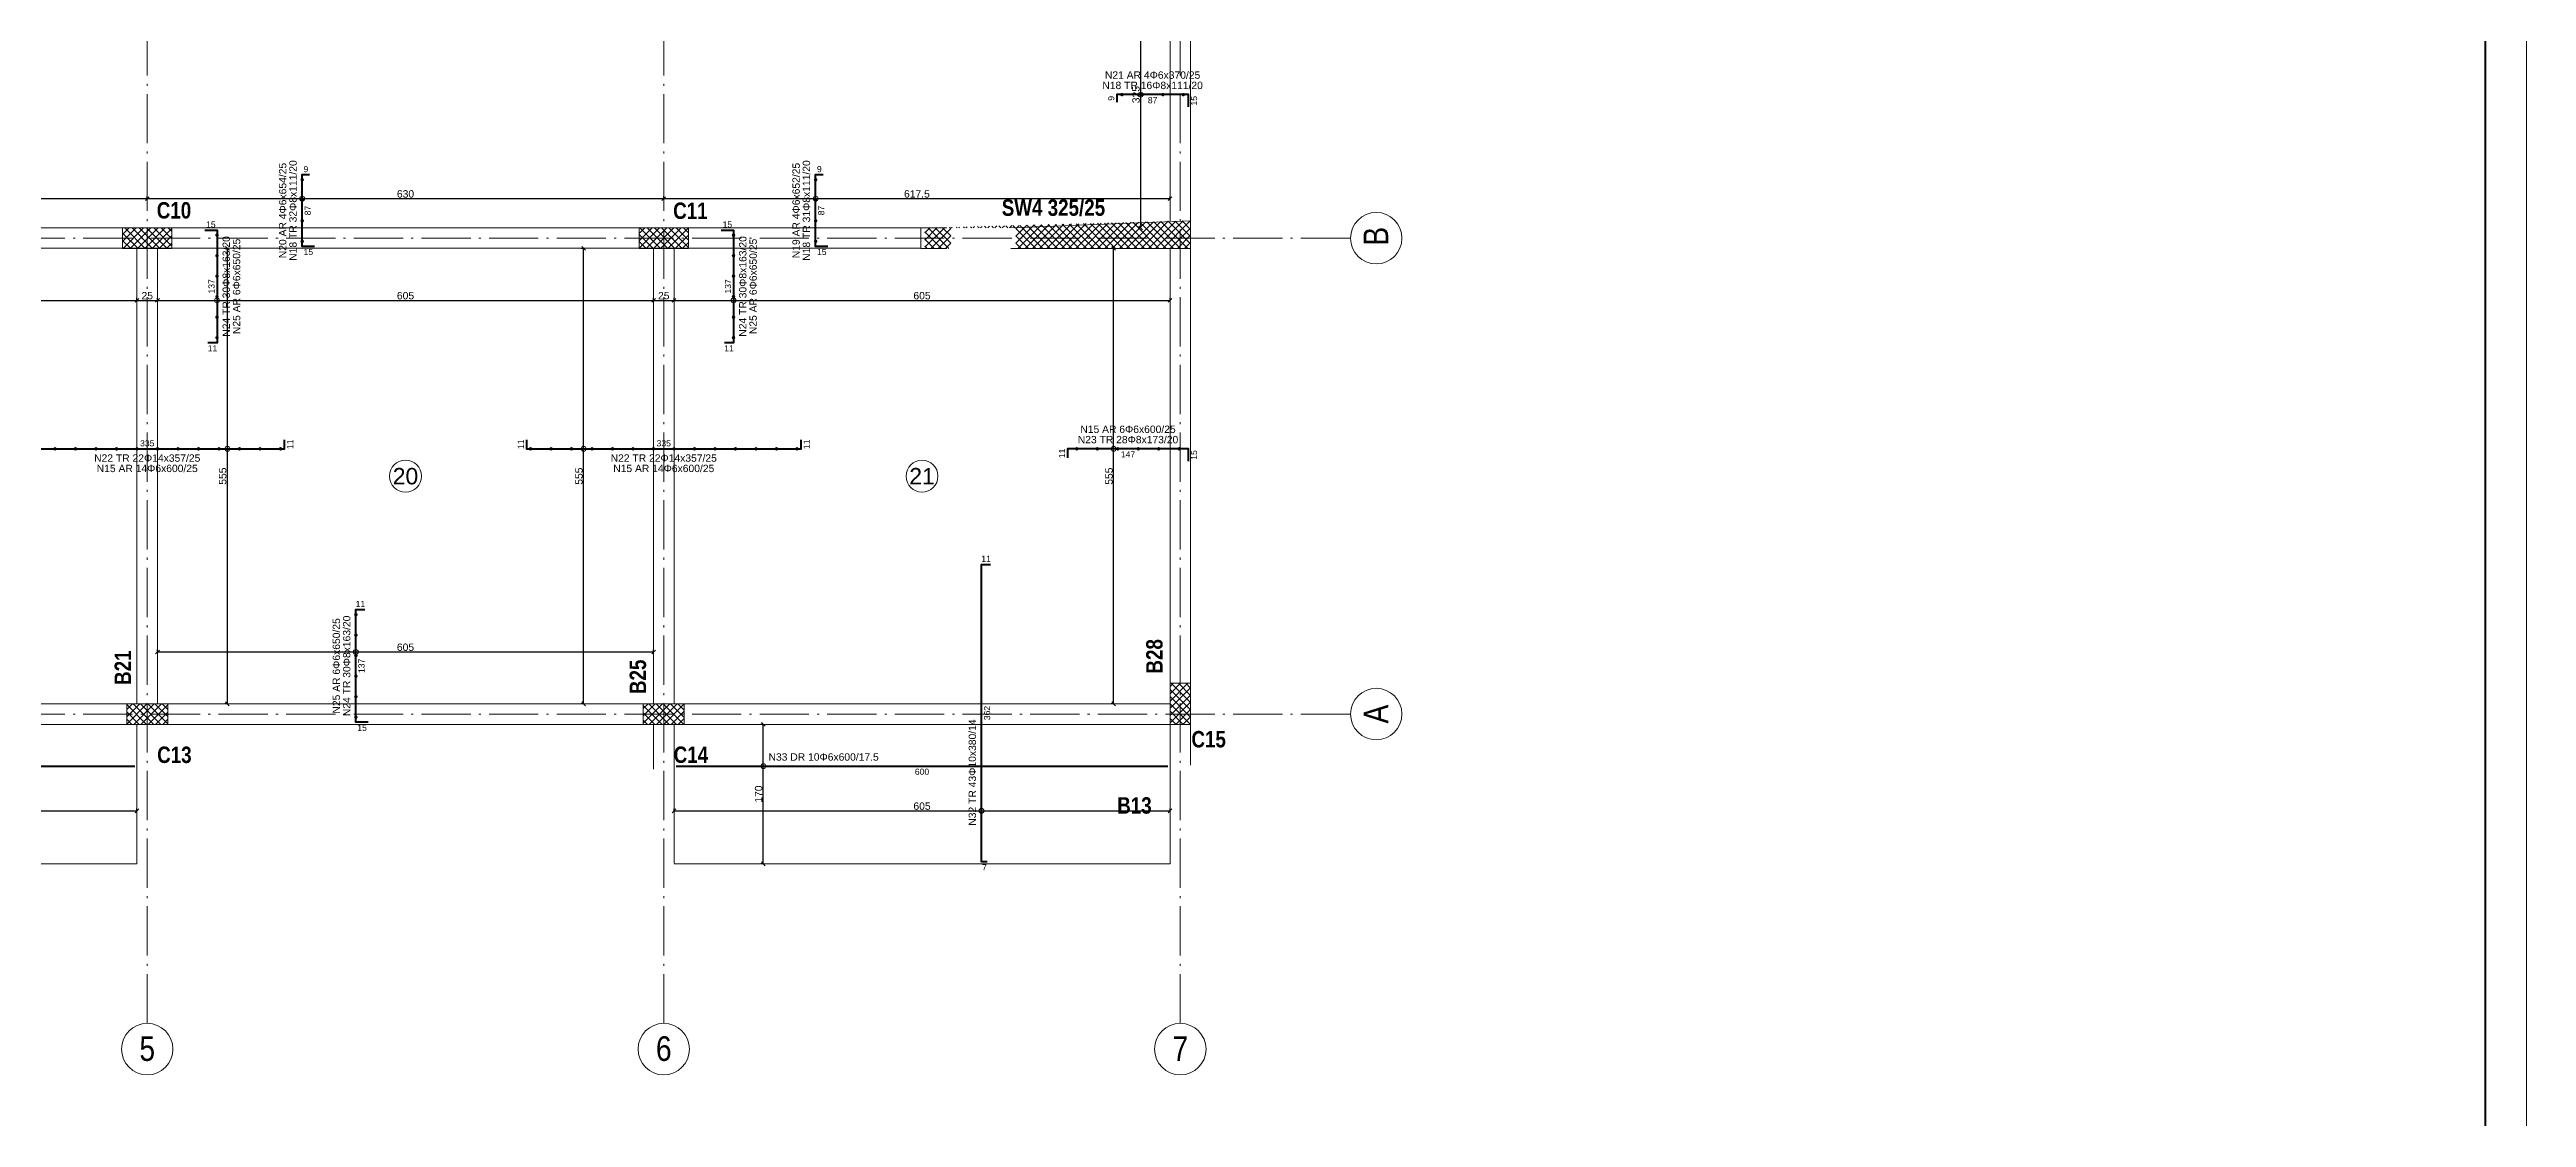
# Model space of a CAD drawing. Header units: millimetres. Extents: x -455 to 11942, y -2742 to 3320.
# Drawn here: x 8921 to 11942, y 107 to 1408 of the extents above; entities that cross this region are included whole.
import ezdxf
from ezdxf.enums import TextEntityAlignment as Align

# ---------------------------------------------------------------- set-up
doc = ezdxf.new("R2010")
doc.units = ezdxf.units.MM
doc.linetypes.add('DASHDOT', pattern=[82.5, 60, -10, 2.5, -10])
doc.linetypes.add('Solid Line copy-002', pattern=[82.5, 60, -10, 2.5, -10])
for name, color, linetype, lineweight in [('!Column', 10, 'Continuous', 50), ('!Hatch', 70, 'Continuous', 25), ('035', 30, 'Continuous', 30), ('Osi', 70, 'DASHDOT', 25), ('R-BARS-TOP', 5, 'Continuous', 50), ('R-DIM', 3, 'Continuous', 18), ('R-TEXT', 7, 'Continuous', 18), ('SHEET', 7, 'Continuous', 35)]:
    doc.layers.add(name, color=color, linetype=linetype, lineweight=lineweight)
doc.layers.add('text', color=7, linetype='Continuous')
doc.styles.add('GENERATED_STYLE_2', font='ARIALN.TTF')
doc.styles.add('GENERATED_STYLE_3', font='ARIALNB.TTF')
doc.styles.add('RC_TEXT', font='arial.ttf')
doc.dimstyles.new('RC_DIM', dxfattribs={"dimtxt": 9, "dimasz": 4.5, "dimexe": 3, "dimexo": 0, "dimgap": 1.2, "dimtad": 1, "dimdec": 1, "dimdsep": 46, "dimtxsty": 'RC_TEXT', "dimblk": 'OBLIQUE', "dimcen": 2.5, "dimclrd": 3, "dimclre": 3, "dimclrt": 3, "dimazin": 3, "dimtfac": 1, "dimtmove": 2, "dimatfit": 3})

# ---------------------------------------------------------------- blocks, each defined once
blk = doc.blocks.new('FORMWORK_BACKGROUND')
at = {"layer": '!Hatch', "lineweight": 13}
h = blk.add_hatch(dxfattribs=at)
h.set_pattern_fill('ANSI37', color=8, scale=50)
h.set_pattern_definition([(45, (-895444.6946, -493459.714), (-4.419417382, 4.419417382), []), (135, (-895444.6946, -493459.714), (-4.419417382, -4.419417382), [])])
h.paths.add_polyline_path([(2625.4, 1178), (2625.4, 1190.6), (2565.4, 1190.6), (2565.4, 1178)])
h.paths.add_polyline_path([(2565.4, 1178), (2565.4, 1165.6), (2625.4, 1165.6), (2625.4, 1178)])
h = blk.add_hatch(dxfattribs=at)
h.set_pattern_fill('ANSI37', color=8, scale=50)
h.set_pattern_definition([(45, (-894824.752, -493460.0694), (-4.419417382, 4.419417382), []), (135, (-894824.752, -493460.0694), (-4.419417382, -4.419417382), [])])
h.paths.add_polyline_path([(3255.4, 1177.6), (3255.4, 1190.3), (3195.4, 1190.3), (3195.4, 1177.6)])
h.paths.add_polyline_path([(3195.4, 1165.6), (3255.4, 1165.6), (3255.4, 1177.6), (3195.4, 1177.6)])
h = blk.add_hatch(dxfattribs=at)
h.set_pattern_fill('ANSI37', color=8, scale=50)
h.set_pattern_definition([(45, (3585.748, 1145.519), (-4.41942, 4.41942), []), (135, (3585.748, 1145.519), (-4.41942, -4.41942), [])])
h.paths.add_polyline_path([(3654.9, 1190.6), (3615.6, 1190.6), (3575.5, 1190.6), (3575.5, 1178.1), (3654.9, 1178.1)], flags=16)
h.paths.add_polyline_path([(3654.9, 1178.1), (3575.5, 1178.1), (3575.5, 1165.6), (3654.9, 1165.6)], flags=16)
h.paths.add_polyline_path([(3855.4, 1199.1), (3543.9, 1190.6), (3543.9, 1178), (3855.4, 1178.1)])
h.paths.add_polyline_path([(3855.4, 1178.1), (3543.9, 1178), (3543.9, 1165.6), (3855.4, 1165.6)])
h.paths.add_polyline_path([(3867.9, 1199.1), (3855.4, 1199.1), (3855.4, 1178.1), (3867.9, 1178.1)])
h.paths.add_polyline_path([(3867.9, 1178.1), (3855.4, 1178.1), (3855.4, 1165.6), (3867.9, 1165.6)])
h = blk.add_hatch(dxfattribs=at)
h.set_pattern_fill('ANSI37', color=8, scale=50)
h.set_pattern_definition([(45, (-892684.754, -493986.8046), (-4.419417382, 4.419417382), []), (135, (-892684.754, -493986.8046), (-4.419417382, -4.419417382), [])])
h.paths.add_polyline_path([(3855.4, 635.6), (3842.9, 635.6), (3842.9, 610.6), (3855.4, 610.6)])
h.paths.add_polyline_path([(3867.9, 635.6), (3855.4, 635.6), (3855.4, 610.6), (3867.9, 610.6)])
h.paths.add_polyline_path([(3855.4, 610.6), (3855.4, 587.9), (3867.9, 587.9), (3867.9, 610.6)])
h.paths.add_polyline_path([(3855.4, 610.6), (3842.9, 610.6), (3842.9, 587.9), (3855.4, 587.9)])
h.paths.add_polyline_path([(3855.4, 587.9), (3842.9, 587.9), (3842.9, 585.6), (3855.4, 585.6)])
h.paths.add_polyline_path([(3867.9, 587.9), (3855.4, 587.9), (3855.4, 585.6), (3867.9, 585.6)])
h = blk.add_hatch(dxfattribs=at)
h.set_pattern_fill('ANSI37', color=8, scale=50, angle=90)
h.set_pattern_definition([(135, (497182.8414, -895911.977), (-4.419417382, -4.419417382), []), (225, (497182.8414, -895911.977), (4.419417382, -4.419417382), [])])
h.paths.add_polyline_path([(2570.4, 598.1), (2570.4, 585.6), (2595.4, 585.6), (2595.4, 598.1)])
h.paths.add_polyline_path([(2570.4, 610.6), (2570.4, 598.1), (2595.4, 598.1), (2595.4, 610.6)])
h.paths.add_polyline_path([(2595.4, 598.1), (2618.2, 598.1), (2618.2, 610.6), (2595.4, 610.6)])
h.paths.add_polyline_path([(2595.4, 598.1), (2595.4, 585.6), (2618.2, 585.6), (2618.2, 598.1)])
h.paths.add_polyline_path([(2618.2, 598.1), (2618.2, 585.6), (2620.4, 585.6), (2620.4, 598.1)])
h.paths.add_polyline_path([(2618.2, 610.6), (2618.2, 598.1), (2620.4, 598.1), (2620.4, 610.6)])
h = blk.add_hatch(dxfattribs=at)
h.set_pattern_fill('ANSI37', color=8, scale=50, angle=90)
h.set_pattern_definition([(135, (497802.8546, -895911.977), (-4.419417382, -4.419417382), []), (225, (497802.8546, -895911.977), (4.419417382, -4.419417382), [])])
h.paths.add_polyline_path([(3200.4, 598.1), (3200.4, 585.6), (3225.4, 585.6), (3225.4, 598.1)])
h.paths.add_polyline_path([(3200.4, 610.6), (3200.4, 598.1), (3225.4, 598.1), (3225.4, 610.6)])
h.paths.add_polyline_path([(3225.4, 598.1), (3248.2, 598.1), (3248.2, 610.6), (3225.4, 610.6)])
h.paths.add_polyline_path([(3225.4, 598.1), (3225.4, 585.6), (3248.2, 585.6), (3248.2, 598.1)])
h.paths.add_polyline_path([(3248.2, 598.1), (3248.2, 585.6), (3250.4, 585.6), (3250.4, 598.1)])
h.paths.add_polyline_path([(3248.2, 610.6), (3248.2, 598.1), (3250.4, 598.1), (3250.4, 610.6)])
at = {"layer": '!Column', "color": 8, "lineweight": 13}
for p, q in [((3570.5, 1190.6), (3538.9, 1190.6)), ((3538.9, 1190.6), (3538.9, 1165.6)), ((3867.9, 1199.1), (3648.6, 1190.6)), ((3867.9, 1166), (3867.9, 1199.5)), ((3538.9, 1165.7), (3570.5, 1165.6)), ((3648.6, 1165.7), (3867.9, 1165.7))]:
    blk.add_line(p, q, dxfattribs=at)
for points in [[(2565.4, 1165.6), (2625.4, 1165.6), (2625.4, 1190.6), (2565.4, 1190.6)], [(3195.4, 1165.6), (3255.4, 1165.6), (3255.4, 1190.6), (3195.4, 1190.6)], [(3842.9, 635.6), (3842.9, 585.6), (3867.9, 585.6), (3867.9, 635.6)], [(2570.4, 585.6), (2620.4, 585.6), (2620.4, 610.6), (2570.4, 610.6)], [(3200.4, 585.6), (3250.4, 585.6), (3250.4, 610.6), (3200.4, 610.6)]]:
    blk.add_lwpolyline(points, close=True, dxfattribs=at)
at = {"layer": '035', "color": 8, "lineweight": 13}
for p, q in [((3842.9, 1199.1), (3842.9, 1516.3)), ((3867.9, 535.9), (3867.9, 1516.3)), ((2305.4, 1190.9), (3538.9, 1190.9)), ((2305.4, 1165.9), (3538.9, 1165.9)), ((2582.9, 610.9), (2582.9, 1166.2)), ((2607.9, 610.6), (2607.9, 1166.2)), ((3212.9, 610.6), (3212.9, 1166.5)), ((3237.9, 610.6), (3237.9, 1166.5)), ((1977.9, 610.6), (3842.9, 610.6)), ((688.9, 585.6), (3867.9, 585.6)), ((3212.9, 585.6), (3212.9, 530.9))]:
    blk.add_line(p, q, dxfattribs=at)
at = {"layer": '035', "color": 8, "linetype": 'Continuous', "lineweight": 13}
for p, q in [((3842.9, 415.6), (3842.9, 1166.3)), ((2582.9, 585.6), (2582.9, 415.6)), ((3237.9, 416.3), (3237.9, 586.3)), ((2582.9, 415.6), (1977.9, 415.6)), ((3842.9, 415.6), (3238, 415.6))]:
    blk.add_line(p, q, dxfattribs=at)
at = {"layer": 'Osi', "color": 8, "linetype": 'Solid Line copy-002', "lineweight": 13}
for p, q in [((2595.4, 221.3), (2595.4, 2641.8)), ((3225.4, 221.3), (3225.4, 2641.8)), ((3855.4, 221.3), (3855.4, 2641.8)), ((124.9, 1178.1), (4063, 1178.1)), ((124.9, 598.1), (4063, 598.1))]:
    blk.add_line(p, q, dxfattribs=at)
at = {"layer": 'Osi', "color": 8, "linetype": 'Continuous', "lineweight": 13}
for centre in [(4094.4, 1178.1), (4094.4, 598.1), (2595.4, 189.8), (3225.4, 189.8), (3855.4, 189.8)]:
    blk.add_circle(centre, 31.4, dxfattribs=at)
at = {"layer": 'text', "color": 8, "linetype": 'Continuous', "lineweight": 13}
for s, insert, char_height, attachment_point, style in [('C10', (2628, 1222.1), 20, 2, 'GENERATED_STYLE_3'), ('C11', (3257.9, 1221.6), 20, 2, 'GENERATED_STYLE_3'), ('SW4 325/25', (3700.7, 1225.4), 20, 2, 'GENERATED_STYLE_3'), ('C15', (3890, 577.5), 20, 2, 'GENERATED_STYLE_3'), ('C13', (2628.5, 558.5), 20, 2, 'GENERATED_STYLE_3'), ('C14', (3258.5, 558.6), 20, 2, 'GENERATED_STYLE_3'), ('B13', (3799.5, 496.8), 20, 2, 'GENERATED_STYLE_3'), ('5', (2595.4, 190.2), 30, 5, 'GENERATED_STYLE_2'), ('6', (3225.4, 190.2), 30, 5, 'GENERATED_STYLE_2'), ('7', (3855.4, 190.2), 30, 5, 'GENERATED_STYLE_2')]:
    blk.add_mtext(s, dxfattribs=dict(at, insert=insert, char_height=char_height, attachment_point=attachment_point, style=style))
at = {"layer": 'text', "color": 8, "linetype": 'Continuous', "lineweight": 13, "rotation": 90}
for s, insert, char_height, attachment_point, style in [('B', (4094, 1180.5), 30, 5, 'GENERATED_STYLE_2'), ('B21', (2555.6, 654.7), 20, 2, 'GENERATED_STYLE_3'), ('B28', (3813.8, 668.5), 20, 2, 'GENERATED_STYLE_3'), ('B25', (3183.8, 643.5), 20, 2, 'GENERATED_STYLE_3'), ('A', (4094, 598.1), 30, 5, 'GENERATED_STYLE_2')]:
    blk.add_mtext(s, dxfattribs=dict(at, insert=insert, char_height=char_height, attachment_point=attachment_point, style=style))
blk = doc.blocks.new('_Oblique')
at = {"color": 0, "linetype": 'ByBlock', "lineweight": -2}
blk.add_line((-0.5, -0.5), (0.5, 0.5), dxfattribs=at)

msp = doc.modelspace()

# ---------------------------------------------------------------- hatches: boundary and pattern name
at = {"layer": 'R-BARS-TOP'}
h = msp.add_hatch(color=7, dxfattribs=at)
h.dxf.hatch_style = 1
edge = h.paths.add_edge_path()
edge.add_arc((10229.15, 1353.1), 2.2, 0, 360)
h = msp.add_hatch(color=7, dxfattribs=at)
h.dxf.hatch_style = 1
edge = h.paths.add_edge_path()
edge.add_arc((10254.15, 1353.1), 2.2, 0, 360)
h = msp.add_hatch(color=7, dxfattribs=at)
h.dxf.hatch_style = 1
edge = h.paths.add_edge_path()
edge.add_arc((10279.15, 1353.1), 2.2, 0, 360)
h = msp.add_hatch(color=7, dxfattribs=at)
h.dxf.hatch_style = 1
edge = h.paths.add_edge_path()
edge.add_arc((10304.15, 1353.1), 2.2, 0, 360)
h = msp.add_hatch(color=7, dxfattribs=at)
h.dxf.hatch_style = 1
edge = h.paths.add_edge_path()
edge.add_arc((9229.4, 1249.35), 2.2, 0, 360)
h = msp.add_hatch(color=7, dxfattribs=at)
h.dxf.hatch_style = 1
edge = h.paths.add_edge_path()
edge.add_arc((9855.65, 1249.35), 2.2, 0, 360)
h = msp.add_hatch(color=7, dxfattribs=at)
h.dxf.hatch_style = 1
edge = h.paths.add_edge_path()
edge.add_arc((9229.4, 1224.35), 2.2, 0, 360)
h = msp.add_hatch(color=7, dxfattribs=at)
h.dxf.hatch_style = 1
edge = h.paths.add_edge_path()
edge.add_arc((9855.65, 1224.35), 2.2, 0, 360)
h = msp.add_hatch(color=7, dxfattribs=at)
h.dxf.hatch_style = 1
edge = h.paths.add_edge_path()
edge.add_arc((9125.5, 1181.85), 2.2, 0, 360)
h = msp.add_hatch(color=7, dxfattribs=at)
h.dxf.hatch_style = 1
edge = h.paths.add_edge_path()
edge.add_arc((9229.4, 1199.35), 2.2, 0, 360)
h = msp.add_hatch(color=7, dxfattribs=at)
h.dxf.hatch_style = 1
edge = h.paths.add_edge_path()
edge.add_arc((9755.5, 1181.85), 2.2, 0, 360)
h = msp.add_hatch(color=7, dxfattribs=at)
h.dxf.hatch_style = 1
edge = h.paths.add_edge_path()
edge.add_arc((9855.65, 1199.35), 2.2, 0, 360)
h = msp.add_hatch(color=7, dxfattribs=at)
h.dxf.hatch_style = 1
edge = h.paths.add_edge_path()
edge.add_arc((9125.5, 1156.85), 2.2, 0, 360)
h = msp.add_hatch(color=7, dxfattribs=at)
h.dxf.hatch_style = 1
edge = h.paths.add_edge_path()
edge.add_arc((9229.4, 1174.35), 2.2, 0, 360)
h = msp.add_hatch(color=7, dxfattribs=at)
h.dxf.hatch_style = 1
edge = h.paths.add_edge_path()
edge.add_arc((9755.5, 1156.85), 2.2, 0, 360)
h = msp.add_hatch(color=7, dxfattribs=at)
h.dxf.hatch_style = 1
edge = h.paths.add_edge_path()
edge.add_arc((9855.65, 1174.35), 2.2, 0, 360)
h = msp.add_hatch(color=7, dxfattribs=at)
h.dxf.hatch_style = 1
edge = h.paths.add_edge_path()
edge.add_arc((9125.5, 1131.85), 2.2, 0, 360)
h = msp.add_hatch(color=7, dxfattribs=at)
h.dxf.hatch_style = 1
edge = h.paths.add_edge_path()
edge.add_arc((9755.5, 1131.85), 2.2, 0, 360)
h = msp.add_hatch(color=7, dxfattribs=at)
h.dxf.hatch_style = 1
edge = h.paths.add_edge_path()
edge.add_arc((9125.5, 1106.85), 2.2, 0, 360)
h = msp.add_hatch(color=7, dxfattribs=at)
h.dxf.hatch_style = 1
edge = h.paths.add_edge_path()
edge.add_arc((9755.5, 1106.85), 2.2, 0, 360)
h = msp.add_hatch(color=7, dxfattribs=at)
h.dxf.hatch_style = 1
edge = h.paths.add_edge_path()
edge.add_arc((9125.5, 1081.85), 2.2, 0, 360)
h = msp.add_hatch(color=7, dxfattribs=at)
h.dxf.hatch_style = 1
edge = h.paths.add_edge_path()
edge.add_arc((9125.5, 1056.85), 2.2, 0, 360)
h = msp.add_hatch(color=7, dxfattribs=at)
h.dxf.hatch_style = 1
edge = h.paths.add_edge_path()
edge.add_arc((9755.5, 1081.85), 2.2, 0, 360)
h = msp.add_hatch(color=7, dxfattribs=at)
h.dxf.hatch_style = 1
edge = h.paths.add_edge_path()
edge.add_arc((9755.5, 1056.85), 2.2, 0, 360)
h = msp.add_hatch(color=7, dxfattribs=at)
h.dxf.hatch_style = 1
edge = h.paths.add_edge_path()
edge.add_arc((8927.9, 921.4), 2.2, 0, 360)
h = msp.add_hatch(color=7, dxfattribs=at)
h.dxf.hatch_style = 1
edge = h.paths.add_edge_path()
edge.add_arc((8952.9, 921.4), 2.2, 0, 360)
h = msp.add_hatch(color=7, dxfattribs=at)
h.dxf.hatch_style = 1
edge = h.paths.add_edge_path()
edge.add_arc((8977.9, 921.4), 2.2, 0, 360)
h = msp.add_hatch(color=7, dxfattribs=at)
h.dxf.hatch_style = 1
edge = h.paths.add_edge_path()
edge.add_arc((9002.9, 921.4), 2.2, 0, 360)
h = msp.add_hatch(color=7, dxfattribs=at)
h.dxf.hatch_style = 1
edge = h.paths.add_edge_path()
edge.add_arc((9027.9, 921.4), 2.2, 0, 360)
h = msp.add_hatch(color=7, dxfattribs=at)
h.dxf.hatch_style = 1
edge = h.paths.add_edge_path()
edge.add_arc((9052.9, 921.4), 2.2, 0, 360)
h = msp.add_hatch(color=7, dxfattribs=at)
h.dxf.hatch_style = 1
edge = h.paths.add_edge_path()
edge.add_arc((9077.9, 921.4), 2.2, 0, 360)
h = msp.add_hatch(color=7, dxfattribs=at)
h.dxf.hatch_style = 1
edge = h.paths.add_edge_path()
edge.add_arc((9102.9, 921.4), 2.2, 0, 360)
h = msp.add_hatch(color=7, dxfattribs=at)
h.dxf.hatch_style = 1
edge = h.paths.add_edge_path()
edge.add_arc((9127.9, 921.4), 2.2, 0, 360)
h = msp.add_hatch(color=7, dxfattribs=at)
h.dxf.hatch_style = 1
edge = h.paths.add_edge_path()
edge.add_arc((9152.9, 921.4), 2.2, 0, 360)
h = msp.add_hatch(color=7, dxfattribs=at)
h.dxf.hatch_style = 1
edge = h.paths.add_edge_path()
edge.add_arc((9177.9, 921.4), 2.2, 0, 360)
h = msp.add_hatch(color=7, dxfattribs=at)
h.dxf.hatch_style = 1
edge = h.paths.add_edge_path()
edge.add_arc((9202.9, 921.4), 2.2, 0, 360)
h = msp.add_hatch(color=7, dxfattribs=at)
h.dxf.hatch_style = 1
edge = h.paths.add_edge_path()
edge.add_arc((9507.9, 921.4), 2.2, 0, 360)
h = msp.add_hatch(color=7, dxfattribs=at)
h.dxf.hatch_style = 1
edge = h.paths.add_edge_path()
edge.add_arc((9532.9, 921.4), 2.2, 0, 360)
h = msp.add_hatch(color=7, dxfattribs=at)
h.dxf.hatch_style = 1
edge = h.paths.add_edge_path()
edge.add_arc((9557.9, 921.4), 2.2, 0, 360)
h = msp.add_hatch(color=7, dxfattribs=at)
h.dxf.hatch_style = 1
edge = h.paths.add_edge_path()
edge.add_arc((9582.9, 921.4), 2.2, 0, 360)
h = msp.add_hatch(color=7, dxfattribs=at)
h.dxf.hatch_style = 1
edge = h.paths.add_edge_path()
edge.add_arc((9607.9, 921.4), 2.2, 0, 360)
h = msp.add_hatch(color=7, dxfattribs=at)
h.dxf.hatch_style = 1
edge = h.paths.add_edge_path()
edge.add_arc((9632.9, 921.4), 2.2, 0, 360)
h = msp.add_hatch(color=7, dxfattribs=at)
h.dxf.hatch_style = 1
edge = h.paths.add_edge_path()
edge.add_arc((9657.9, 921.4), 2.2, 0, 360)
h = msp.add_hatch(color=7, dxfattribs=at)
h.dxf.hatch_style = 1
edge = h.paths.add_edge_path()
edge.add_arc((9682.9, 921.4), 2.2, 0, 360)
h = msp.add_hatch(color=7, dxfattribs=at)
h.dxf.hatch_style = 1
edge = h.paths.add_edge_path()
edge.add_arc((9707.9, 921.4), 2.2, 0, 360)
h = msp.add_hatch(color=7, dxfattribs=at)
h.dxf.hatch_style = 1
edge = h.paths.add_edge_path()
edge.add_arc((9732.9, 921.4), 2.2, 0, 360)
h = msp.add_hatch(color=7, dxfattribs=at)
h.dxf.hatch_style = 1
edge = h.paths.add_edge_path()
edge.add_arc((9757.9, 921.4), 2.2, 0, 360)
h = msp.add_hatch(color=7, dxfattribs=at)
h.dxf.hatch_style = 1
edge = h.paths.add_edge_path()
edge.add_arc((9782.9, 921.4), 2.2, 0, 360)
h = msp.add_hatch(color=7, dxfattribs=at)
h.dxf.hatch_style = 1
edge = h.paths.add_edge_path()
edge.add_arc((9807.9, 921.4), 2.2, 0, 360)
h = msp.add_hatch(color=7, dxfattribs=at)
h.dxf.hatch_style = 1
edge = h.paths.add_edge_path()
edge.add_arc((9832.9, 921.4), 2.2, 0, 360)
h = msp.add_hatch(color=7, dxfattribs=at)
h.dxf.hatch_style = 1
edge = h.paths.add_edge_path()
edge.add_arc((10174.15, 921.4), 2.2, 0, 360)
h = msp.add_hatch(color=7, dxfattribs=at)
h.dxf.hatch_style = 1
edge = h.paths.add_edge_path()
edge.add_arc((10199.15, 921.4), 2.2, 0, 360)
h = msp.add_hatch(color=7, dxfattribs=at)
h.dxf.hatch_style = 1
edge = h.paths.add_edge_path()
edge.add_arc((10224.15, 921.4), 2.2, 0, 360)
h = msp.add_hatch(color=7, dxfattribs=at)
h.dxf.hatch_style = 1
edge = h.paths.add_edge_path()
edge.add_arc((10249.15, 921.4), 2.2, 0, 360)
h = msp.add_hatch(color=7, dxfattribs=at)
h.dxf.hatch_style = 1
edge = h.paths.add_edge_path()
edge.add_arc((10274.15, 921.4), 2.2, 0, 360)
h = msp.add_hatch(color=7, dxfattribs=at)
h.dxf.hatch_style = 1
edge = h.paths.add_edge_path()
edge.add_arc((10299.15, 921.4), 2.2, 0, 360)
h = msp.add_hatch(color=7, dxfattribs=at)
h.dxf.hatch_style = 1
edge = h.paths.add_edge_path()
edge.add_arc((9294.9, 719.35), 2.2, 0, 360)
h = msp.add_hatch(color=7, dxfattribs=at)
h.dxf.hatch_style = 1
edge = h.paths.add_edge_path()
edge.add_arc((9294.9, 694.35), 2.2, 0, 360)
h = msp.add_hatch(color=7, dxfattribs=at)
h.dxf.hatch_style = 1
edge = h.paths.add_edge_path()
edge.add_arc((9294.9, 669.35), 2.2, 0, 360)
h = msp.add_hatch(color=7, dxfattribs=at)
h.dxf.hatch_style = 1
edge = h.paths.add_edge_path()
edge.add_arc((9294.9, 644.35), 2.2, 0, 360)
h = msp.add_hatch(color=7, dxfattribs=at)
h.dxf.hatch_style = 1
edge = h.paths.add_edge_path()
edge.add_arc((9294.9, 619.35), 2.2, 0, 360)
h = msp.add_hatch(color=7, dxfattribs=at)
h.dxf.hatch_style = 1
edge = h.paths.add_edge_path()
edge.add_arc((9294.9, 594.35), 2.2, 0, 360)

# ---------------------------------------------------------------- linework, layer by layer
for points in [[(10310.4, 1338.1), (10310.4, 1353.1), (10222.9, 1353.1), (10222.9, 1344.1)], [(9244.4, 1168.1), (9229.4, 1168.1), (9229.4, 1255.6), (9238.4, 1255.6)], [(9870.65, 1168.1), (9855.65, 1168.1), (9855.65, 1255.6), (9864.65, 1255.6)], [(9110.5, 1188.1), (9125.5, 1188.1), (9125.5, 1050.6), (9114.5, 1050.6)], [(9740.5, 1188.1), (9755.5, 1188.1), (9755.5, 1050.6), (9744.5, 1050.6)], [(8872.9, 932.4), (8872.9, 921.4), (9207.9, 921.4), (9207.9, 932.4)], [(9502.9, 932.4), (9502.9, 921.4), (9837.9, 921.4), (9837.9, 932.4)], [(10310.4, 906.4), (10310.4, 921.4), (10162.9, 921.4), (10162.9, 910.4)], [(10065, 418.1), (10058, 418.1), (10058, 780.6), (10069, 780.6)], [(9309.9, 588.1), (9294.9, 588.1), (9294.9, 725.6), (9305.9, 725.6)], [(8425.4, 534.6), (9025.4, 534.6)], [(9685.4, 534.6), (10285.4, 534.6)]]:
    msp.add_lwpolyline(points, dxfattribs=at)
at = {"layer": 'R-DIM'}
for centre in [(10252.15, 1353.1), (9229.4, 1226.35), (9855.65, 1226.35), (9125.5, 1102.35), (9755.5, 1102.35), (9138.15, 921.4), (9572.65, 921.4), (10219.15, 921.4), (9294.9, 673.85), (9791.8, 534.6), (10058, 480.2)]:
    msp.add_circle(centre, 3, dxfattribs=at)
at = {"layer": 'R-TEXT'}
for centre in [(9355.4, 888.1), (9985.4, 888.1)]:
    msp.add_circle(centre, 19.4, dxfattribs=at)
at = {"layer": 'SHEET', "color": 7, "lineweight": 13}
msp.add_lwpolyline([(5997.35, -884.77), (11942.35, -884.77), (11942.35, 3320.23), (5997.35, 3320.23)], close=True, dxfattribs=at)
at = {"layer": 'SHEET', "color": 7, "lineweight": 50}
msp.add_lwpolyline([(6097.35, -834.77), (11892.35, -834.77), (11892.35, 3270.23), (6097.35, 3270.23)], close=True, dxfattribs=at)

# ---------------------------------------------------------------- block references
msp.add_blockref('FORMWORK_BACKGROUND', (6445, 0))

# ---------------------------------------------------------------- texts
at = {"layer": 'R-TEXT', "style": 'RC_TEXT'}
for s, height, p in [('N18 TR 16Φ8x111/20', 9, (10266.65, 1364.35)), ('N21 AR 4Φ6x370/25', 9, (10266.65, 1376.95)), ('87', 7.5, (10266.65, 1346.35)), ('9', 7.5, (9233.9, 1262.35)), ('9', 7.5, (9860.15, 1262.35)), ('15', 7.5, (9118, 1194.85)), ('15', 7.5, (9748, 1194.85)), ('15', 7.5, (9236.9, 1161.35)), ('15', 7.5, (9863.15, 1161.35)), ('11', 7.5, (9120, 1043.85)), ('11', 7.5, (9750, 1043.85)), ('N23 TR 28Φ8x173/20', 9, (10236.65, 932.65)), ('N15 AR 6Φ6x600/25', 9, (10236.65, 945.25)), ('N22 TR 22Φ14x357/25', 9, (9040.4, 910.15)), ('335', 7.5, (9040.4, 928.15)), ('N22 TR 22Φ14x357/25', 9, (9670.4, 910.15)), ('335', 7.5, (9670.4, 928.15)), ('147', 7.5, (10236.65, 914.65)), ('N15 AR 14Φ6x600/25', 9, (9040.4, 897.55)), ('20', 20, (9355.4, 888.1)), ('N15 AR 14Φ6x600/25', 9, (9670.4, 897.55)), ('21', 20, (9985.4, 888.1)), ('11', 7.5, (10063.5, 787.35)), ('11', 7.5, (9300.4, 732.35)), ('15', 7.5, (9302.4, 581.35)), ('N33 DR 10Φ6x600/17.5', 9, (9865.4, 545.85)), ('600', 7.5, (9985.4, 527.85)), ('7', 7.5, (10061.5, 411.35))]:
    msp.add_text(s, height=height, dxfattribs=at).set_placement(p, align=Align.MIDDLE_CENTER)
for s, height, p in [('9', 7.5, (10216.15, 1348.6)), ('15', 7.5, (10317.15, 1345.6)), ('N20 AR 4Φ6x654/25', 9, (9205.55, 1211.85)), ('N18 TR 32Φ8x111/20', 9, (9218.15, 1211.85)), ('N19 AR 4Φ6x652/25', 9, (9831.8, 1211.85)), ('N18 TR 31Φ8x111/20', 9, (9844.4, 1211.85)), ('87', 7.5, (9236.15, 1211.85)), ('87', 7.5, (9862.4, 1211.85)), ('N24 TR 30Φ8x163/20', 9, (9136.75, 1119.35)), ('N24 TR 30Φ8x163/20', 9, (9766.75, 1119.35)), ('N25 AR 6Φ6x650/25', 9, (9149.35, 1119.35)), ('N25 AR 6Φ6x650/25', 9, (9779.35, 1119.35)), ('137', 7.5, (9118.75, 1119.35)), ('137', 7.5, (9748.75, 1119.35)), ('11', 7.5, (9214.65, 926.9)), ('11', 7.5, (9496.15, 926.9)), ('11', 7.5, (9844.65, 926.9)), ('11', 7.5, (10156.15, 915.9)), ('15', 7.5, (10317.15, 913.9)), ('N25 AR 6Φ6x650/25', 9, (9271.05, 656.85)), ('N24 TR 30Φ8x163/20', 9, (9283.65, 656.85)), ('137', 7.5, (9301.65, 656.85)), ('362', 7.5, (10064.75, 599.35)), ('N32 TR 43Φ10x380/14', 9, (10046.75, 526.85))]:
    msp.add_text(s, height=height, rotation=90, dxfattribs=at).set_placement(p, align=Align.MIDDLE_CENTER)

# ---------------------------------------------------------------- dimensions: what is measured, and where the dimension line sits
at = {"layer": 'R-DIM'}
for base, p1, p2 in [((10252.15, 1190.6), (10252.15, 1190.6), (10252.15, 1515.6)), ((9138.15, 610.6), (9138.15, 610.6), (9138.15, 1165.6)), ((9572.65, 610.6), (9572.65, 610.6), (9572.65, 1165.6)), ((10219.15, 610.6), (10219.15, 610.6), (10219.15, 1165.6)), ((9791.8, 415.6), (9791.8, 415.6), (9791.8, 585.6))]:
    msp.add_linear_dim(base=base, p1=p1, p2=p2, angle=90, dimstyle='RC_DIM', dxfattribs=at).render()
for base, p1, p2 in [((8422.9, 1226.35), (8422.9, 1226.35), (9040.4, 1226.35)), ((9040.4, 1226.35), (9040.4, 1226.35), (9670.4, 1226.35)), ((9670.4, 1226.35), (9670.4, 1226.35), (10287.9, 1226.35)), ((8422.9, 1102.35), (8422.9, 1102.35), (9027.9, 1102.35)), ((9027.9, 1102.35), (9027.9, 1102.35), (9052.9, 1102.35)), ((9052.9, 1102.35), (9052.9, 1102.35), (9657.9, 1102.35)), ((9657.9, 1102.35), (9657.9, 1102.35), (9682.9, 1102.35)), ((9682.9, 1102.35), (9682.9, 1102.35), (10287.9, 1102.35)), ((9052.9, 673.85), (9052.9, 673.85), (9657.9, 673.85)), ((8422.9, 480.2), (8422.9, 480.2), (9027.9, 480.2)), ((9682.9, 480.2), (9682.9, 480.2), (10287.9, 480.2))]:
    msp.add_linear_dim(base=base, p1=p1, p2=p2, dimstyle='RC_DIM', dxfattribs=at).render()

doc.saveas('drawing.dxf')
